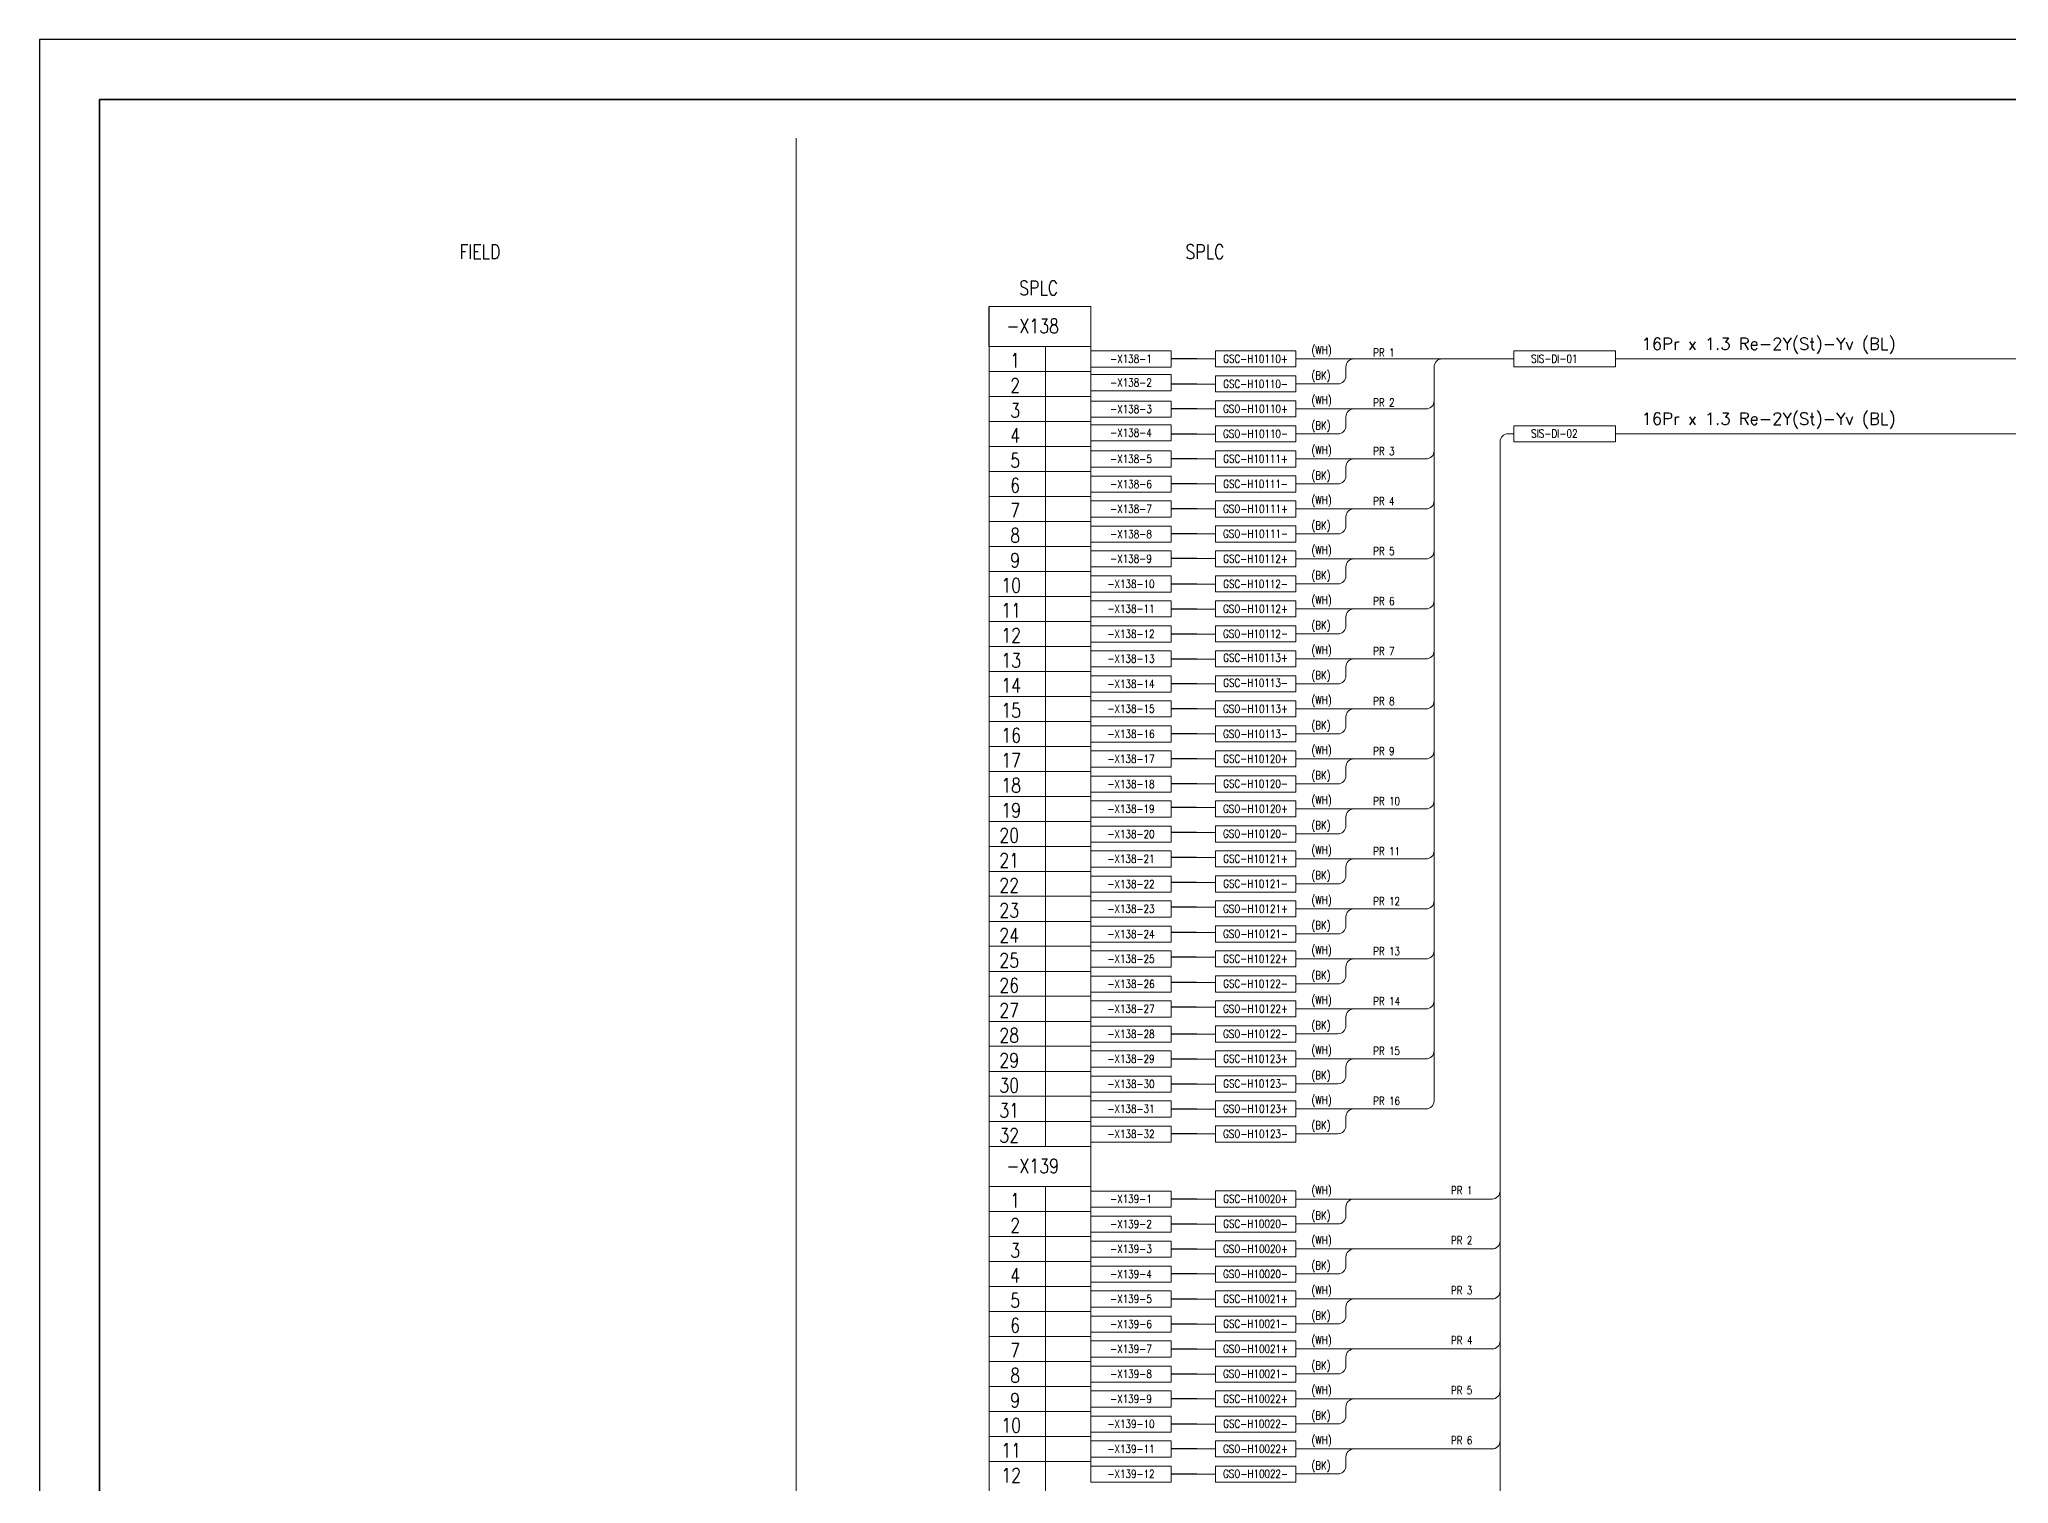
# Model space of a CAD drawing. Header units: millimetres. Extents: x -14942 to 24072, y -50285 to 2207.
# Drawn here: x 521.7 to 767.8, y -9349.3 to -9168.8 of the extents above; entities that cross this region are included whole.
import ezdxf
from ezdxf.enums import TextEntityAlignment as Align

# ---------------------------------------------------------------- set-up
doc = ezdxf.new("R2010")
doc.units = ezdxf.units.MM
doc.header["$MEASUREMENT"] = 0
doc.layers.get('0').update_dxf_attribs({"linetype": 'CONTINUOUS'})
for name, color, linetype in [('BEAM', 3, 'CONTINUOUS'), ('INSTRUMENT', 1, 'CONTINUOUS'), ('TEXT', 2, 'CONTINUOUS')]:
    doc.layers.add(name, color=color, linetype=linetype)
doc.styles.add('ROMANS', font='romans')

# ---------------------------------------------------------------- blocks, each defined once
blk = doc.blocks.new('FJB')
at = {"color": 7}
blk.add_lwpolyline([(0, 0), (0, 292.5), (-423, 292.5), (-423, 0)], close=True, dxfattribs=at)
blk.add_lwpolyline([(-415.5, 285), (-4.5, 285), (-4.5, 38.01), (-415.5, 38.01)], close=True)
at = {"color": 3}
blk.add_lwpolyline([(-4.5, 7.5), (-4.5, 285), (-415.5, 285), (-415.5, 7.5)], close=True, dxfattribs=at)

msp = doc.modelspace()

# ---------------------------------------------------------------- linework, layer by layer
at = {"layer": 'BEAM', "color": 7, "lineweight": 13, "ltscale": 0.3}
msp.add_line((616.26, -9411.88), (616.26, -9181.13), dxfattribs=at)
at = {"layer": 'INSTRUMENT', "color": 7}
for p, q in [((640.39, -9207.15), (640.39, -9202.15)), ((666.33, -9208.72), (663.12, -9208.72)), ((666.33, -9211.86), (663.12, -9211.86)), ((666.33, -9214.97), (663.12, -9214.97)), ((666.33, -9218.11), (663.12, -9218.11)), ((666.33, -9221.2), (663.12, -9221.2)), ((666.33, -9224.35), (663.12, -9224.35)), ((666.33, -9227.45), (663.12, -9227.45)), ((666.33, -9230.6), (663.12, -9230.6)), ((666.33, -9233.68), (663.12, -9233.68)), ((666.33, -9236.86), (663.12, -9236.86)), ((666.33, -9240), (663.12, -9240)), ((666.33, -9243.11), (663.12, -9243.11)), ((666.33, -9246.25), (663.12, -9246.25)), ((666.33, -9249.34), (663.12, -9249.34)), ((666.33, -9252.48), (663.12, -9252.48)), ((666.33, -9255.59), (663.12, -9255.59)), ((666.33, -9258.73), (663.12, -9258.73)), ((666.33, -9261.82), (663.12, -9261.82)), ((666.29, -9264.78), (663.09, -9264.78)), ((666.29, -9267.92), (663.09, -9267.92)), ((666.29, -9271.03), (663.09, -9271.03)), ((666.29, -9274.17), (663.09, -9274.17)), ((666.29, -9277.27), (663.09, -9277.27)), ((666.29, -9280.41), (663.09, -9280.41)), ((666.29, -9283.52), (663.09, -9283.52)), ((666.29, -9286.66), (663.09, -9286.66)), ((666.29, -9289.75), (663.09, -9289.75)), ((666.33, -9293.12), (663.12, -9293.12)), ((666.33, -9296.27), (663.12, -9296.27)), ((666.33, -9299.37), (663.12, -9299.37)), ((666.33, -9302.52), (663.12, -9302.52)), ((666.33, -9305.61), (663.12, -9305.61)), ((666.33, -9313.77), (663.12, -9313.77)), ((666.33, -9316.88), (663.12, -9316.88)), ((666.33, -9320.02), (663.12, -9320.02)), ((666.33, -9323.11), (663.12, -9323.11)), ((666.33, -9326.25), (663.12, -9326.25)), ((666.33, -9329.39), (663.12, -9329.39)), ((666.33, -9332.5), (663.12, -9332.5)), ((666.33, -9335.64), (663.12, -9335.64)), ((666.33, -9338.74), (663.12, -9338.74)), ((666.33, -9341.88), (663.12, -9341.88)), ((666.33, -9344.99), (663.12, -9344.99)), ((666.33, -9348.13), (663.12, -9348.13))]:
    msp.add_line(p, q, dxfattribs=at)
at = {"layer": 'INSTRUMENT', "color": 7, "lineweight": 13}
for p, q in [((640.39, -9207.15), (653.09, -9207.15)), ((640.39, -9207.15), (640.39, -9352.8)), ((647.41, -9207.15), (647.41, -9307.17)), ((653.09, -9207.15), (653.09, -9347.78)), ((666.33, -9208.72), (668.66, -9208.72)), ((678.7, -9208.72), (691.31, -9208.72)), ((684.97, -9210.84), (684.97, -9209.72)), ((691.31, -9208.72), (705.94, -9208.72)), ((695.98, -9209.72), (695.98, -9301.47)), ((718.64, -9208.7), (795.2, -9208.7)), ((653.09, -9210.28), (640.39, -9210.28)), ((666.33, -9211.86), (668.66, -9211.86)), ((678.7, -9211.84), (683.97, -9211.84)), ((640.39, -9213.4), (653.09, -9213.4)), ((653.09, -9213.4), (640.39, -9213.4)), ((666.33, -9214.97), (668.66, -9214.97)), ((678.7, -9214.97), (694.98, -9214.97)), ((653.09, -9216.53), (640.39, -9216.53)), ((684.97, -9217.09), (684.97, -9215.97)), ((640.39, -9219.65), (653.09, -9219.65)), ((653.09, -9219.65), (640.39, -9219.65)), ((666.33, -9218.11), (668.66, -9218.11)), ((678.7, -9218.09), (683.97, -9218.09)), ((704.23, -9226.47), (704.23, -9219.07)), ((705.23, -9218.07), (705.94, -9218.07)), ((718.64, -9218.07), (795.2, -9218.07)), ((666.33, -9221.2), (668.66, -9221.2)), ((678.7, -9221.22), (694.98, -9221.22)), ((684.97, -9223.34), (684.97, -9222.22)), ((653.09, -9222.78), (640.39, -9222.78)), ((666.33, -9224.35), (668.66, -9224.35)), ((678.7, -9224.34), (683.97, -9224.34)), ((653.09, -9225.9), (640.39, -9225.9)), ((640.39, -9225.9), (653.09, -9225.9)), ((704.23, -9338.97), (704.23, -9226.47)), ((653.09, -9229.03), (640.39, -9229.03)), ((666.33, -9227.45), (668.66, -9227.45)), ((678.7, -9227.47), (694.98, -9227.47)), ((684.97, -9229.59), (684.97, -9228.47)), ((640.39, -9232.15), (653.09, -9232.15)), ((653.09, -9232.15), (640.39, -9232.15)), ((666.33, -9230.6), (668.66, -9230.6)), ((678.7, -9230.59), (683.97, -9230.59)), ((666.33, -9233.68), (668.66, -9233.68)), ((678.7, -9233.72), (694.98, -9233.72)), ((653.09, -9235.28), (640.39, -9235.28)), ((666.33, -9236.86), (668.66, -9236.86)), ((678.7, -9236.84), (683.97, -9236.84)), ((684.97, -9235.84), (684.97, -9234.72)), ((653.09, -9238.4), (640.39, -9238.4)), ((640.39, -9238.4), (653.09, -9238.4)), ((653.09, -9241.53), (640.39, -9241.53)), ((666.33, -9240), (668.66, -9240)), ((678.7, -9239.97), (694.98, -9239.97)), ((684.97, -9242.09), (684.97, -9240.97)), ((666.33, -9243.11), (668.66, -9243.11)), ((678.7, -9243.09), (683.97, -9243.09)), ((653.09, -9244.65), (640.39, -9244.65)), ((640.39, -9244.65), (653.09, -9244.65)), ((647.41, -9244.65), (647.41, -9307.17)), ((666.33, -9246.25), (668.66, -9246.25)), ((678.7, -9246.22), (694.98, -9246.22)), ((653.09, -9247.78), (640.39, -9247.78)), ((666.33, -9249.34), (668.66, -9249.34)), ((678.7, -9249.34), (683.97, -9249.34)), ((684.97, -9248.34), (684.97, -9247.22)), ((640.39, -9250.9), (653.09, -9250.9)), ((653.09, -9250.9), (640.39, -9250.9)), ((640.39, -9254.03), (653.09, -9254.03)), ((653.09, -9254.03), (640.39, -9254.03)), ((666.33, -9252.48), (668.66, -9252.48)), ((678.7, -9252.47), (694.98, -9252.47)), ((684.97, -9254.59), (684.97, -9253.47)), ((666.33, -9255.59), (668.66, -9255.59)), ((678.7, -9255.59), (683.97, -9255.59)), ((640.39, -9257.15), (653.09, -9257.15)), ((653.09, -9257.15), (640.39, -9257.15)), ((666.33, -9258.73), (668.66, -9258.73)), ((678.7, -9258.72), (694.98, -9258.72)), ((653.09, -9260.28), (640.39, -9260.28)), ((684.97, -9260.84), (684.97, -9259.72)), ((640.39, -9263.4), (653.09, -9263.4)), ((653.09, -9263.4), (640.39, -9263.4)), ((666.33, -9261.82), (668.66, -9261.82)), ((678.7, -9261.84), (683.97, -9261.84)), ((653.09, -9266.53), (640.39, -9266.53)), ((666.29, -9264.78), (668.63, -9264.78)), ((678.7, -9264.97), (694.98, -9264.97)), ((684.97, -9267.09), (684.97, -9265.97)), ((666.29, -9267.92), (668.63, -9267.92)), ((678.7, -9268.09), (683.97, -9268.09)), ((640.39, -9269.65), (653.09, -9269.65)), ((653.09, -9269.65), (640.39, -9269.65)), ((666.29, -9271.03), (668.63, -9271.03)), ((678.7, -9271.22), (694.98, -9271.22)), ((653.09, -9272.78), (640.39, -9272.78)), ((684.97, -9273.34), (684.97, -9272.22)), ((653.09, -9275.9), (640.39, -9275.9)), ((640.39, -9275.9), (653.09, -9275.9)), ((666.29, -9274.17), (668.63, -9274.17)), ((678.7, -9274.34), (683.97, -9274.34)), ((666.29, -9277.27), (668.63, -9277.27)), ((678.7, -9277.47), (694.98, -9277.47)), ((684.97, -9279.59), (684.97, -9278.47)), ((653.09, -9279.03), (640.39, -9279.03)), ((666.29, -9280.41), (668.63, -9280.41)), ((678.7, -9280.59), (683.97, -9280.59)), ((640.39, -9282.15), (653.09, -9282.15)), ((653.09, -9282.15), (640.39, -9282.15)), ((666.29, -9283.52), (668.63, -9283.52)), ((678.7, -9283.72), (694.98, -9283.72)), ((653.09, -9285.28), (640.39, -9285.28)), ((684.97, -9285.84), (684.97, -9284.72)), ((653.09, -9288.4), (640.39, -9288.4)), ((640.39, -9288.4), (653.09, -9288.4)), ((666.29, -9286.66), (668.63, -9286.66)), ((678.7, -9286.84), (683.97, -9286.84)), ((666.29, -9289.75), (668.63, -9289.75)), ((678.7, -9289.97), (694.98, -9289.97)), ((684.97, -9292.09), (684.97, -9290.97)), ((653.09, -9291.53), (640.39, -9291.53)), ((666.33, -9293.12), (668.66, -9293.12)), ((678.7, -9293.09), (683.97, -9293.09)), ((653.09, -9294.65), (640.39, -9294.65)), ((640.39, -9294.65), (653.09, -9294.65)), ((678.7, -9296.22), (694.98, -9296.22)), ((653.09, -9297.78), (640.39, -9297.78)), ((666.33, -9296.27), (668.66, -9296.27)), ((684.97, -9298.34), (684.97, -9297.22)), ((640.39, -9300.9), (653.09, -9300.9)), ((653.09, -9300.9), (640.39, -9300.9)), ((666.33, -9299.37), (668.66, -9299.37)), ((678.7, -9299.34), (683.97, -9299.34)), ((666.33, -9302.52), (668.66, -9302.52)), ((678.7, -9302.47), (694.98, -9302.47)), ((684.97, -9304.59), (684.97, -9303.47)), ((640.39, -9304.03), (653.09, -9304.03)), ((653.09, -9304.03), (640.39, -9304.03)), ((666.33, -9305.61), (668.66, -9305.61)), ((678.7, -9305.59), (683.97, -9305.59)), ((640.39, -9307.17), (653.09, -9307.17)), ((653.09, -9307.17), (640.39, -9307.17)), ((640.39, -9312.17), (653.09, -9312.17)), ((653.09, -9312.17), (640.39, -9312.17)), ((647.41, -9312.17), (647.41, -9390.3)), ((647.41, -9312.17), (647.41, -9347.78)), ((704.23, -9312.74), (704.23, -9406.49)), ((640.39, -9315.3), (653.09, -9315.3)), ((653.09, -9315.3), (640.39, -9315.3)), ((666.33, -9313.77), (668.66, -9313.77)), ((678.7, -9313.74), (697.13, -9313.74)), ((684.97, -9315.86), (684.97, -9314.74)), ((697.13, -9313.74), (703.23, -9313.74)), ((666.33, -9316.88), (668.66, -9316.88)), ((678.7, -9316.86), (683.97, -9316.86)), ((653.09, -9318.42), (640.39, -9318.42)), ((666.33, -9320.02), (668.66, -9320.02)), ((678.7, -9319.99), (697.13, -9319.99)), ((697.13, -9319.99), (703.23, -9319.99)), ((640.39, -9321.55), (653.09, -9321.55)), ((653.09, -9321.55), (640.39, -9321.55)), ((666.33, -9323.11), (668.66, -9323.11)), ((678.7, -9323.11), (683.97, -9323.11)), ((684.97, -9322.11), (684.97, -9320.99)), ((653.09, -9324.67), (640.39, -9324.67)), ((653.09, -9327.8), (640.39, -9327.8)), ((640.39, -9327.8), (653.09, -9327.8)), ((666.33, -9326.25), (668.66, -9326.25)), ((678.7, -9326.24), (697.13, -9326.24)), ((684.97, -9328.36), (684.97, -9327.24)), ((697.13, -9326.24), (703.23, -9326.24)), ((666.33, -9329.39), (668.66, -9329.39)), ((678.7, -9329.36), (683.97, -9329.36)), ((653.09, -9330.92), (640.39, -9330.92)), ((666.33, -9332.5), (668.66, -9332.5)), ((678.7, -9332.49), (697.13, -9332.49)), ((697.13, -9332.49), (703.23, -9332.49)), ((653.09, -9334.05), (640.39, -9334.05)), ((640.39, -9334.05), (653.09, -9334.05)), ((684.97, -9334.61), (684.97, -9333.49)), ((653.09, -9337.17), (640.39, -9337.17)), ((666.33, -9335.64), (668.66, -9335.64)), ((678.7, -9335.61), (683.97, -9335.61)), ((640.39, -9340.3), (653.09, -9340.3)), ((653.09, -9340.3), (640.39, -9340.3)), ((666.33, -9338.74), (668.66, -9338.74)), ((678.7, -9338.74), (697.13, -9338.74)), ((684.97, -9340.86), (684.97, -9339.74)), ((697.13, -9338.74), (703.23, -9338.74)), ((666.33, -9341.88), (668.66, -9341.88)), ((678.7, -9341.86), (683.97, -9341.86)), ((640.39, -9343.42), (653.09, -9343.42)), ((653.09, -9343.42), (640.39, -9343.42)), ((640.39, -9343.42), (653.09, -9343.42)), ((653.09, -9343.42), (640.39, -9343.42)), ((640.39, -9343.42), (653.09, -9343.42)), ((653.09, -9343.42), (640.39, -9343.42)), ((640.39, -9343.42), (653.09, -9343.42)), ((653.09, -9343.42), (640.39, -9343.42)), ((640.39, -9343.42), (653.09, -9343.42)), ((653.09, -9343.42), (640.39, -9343.42)), ((666.33, -9344.99), (668.66, -9344.99)), ((678.7, -9344.99), (697.13, -9344.99)), ((697.13, -9344.99), (703.23, -9344.99)), ((653.09, -9346.55), (640.39, -9346.55)), ((684.97, -9347.11), (684.97, -9345.99)), ((666.33, -9348.13), (668.66, -9348.13)), ((678.7, -9348.11), (683.97, -9348.11))]:
    msp.add_line(p, q, dxfattribs=at)
for points in [[(529.21, -9176.27), (940.21, -9176.27), (940.21, -9423.25), (529.21, -9423.25)], [(640.39, -9207.15), (653.09, -9207.15), (653.09, -9202.15), (640.39, -9202.15)], [(653.09, -9207.71), (663.12, -9207.71), (663.12, -9209.73), (653.09, -9209.73)], [(668.66, -9207.69), (678.7, -9207.69), (678.7, -9209.71), (668.66, -9209.71)], [(705.94, -9207.69), (718.64, -9207.69), (718.64, -9209.71), (705.94, -9209.71)], [(653.09, -9210.68), (663.12, -9210.68), (663.12, -9212.69), (653.09, -9212.69)], [(668.66, -9210.83), (678.7, -9210.83), (678.7, -9212.85), (668.66, -9212.85)], [(653.09, -9213.99), (663.12, -9213.99), (663.12, -9216), (653.09, -9216)], [(668.66, -9213.94), (678.7, -9213.94), (678.7, -9215.96), (668.66, -9215.96)], [(653.09, -9216.95), (663.12, -9216.95), (663.12, -9218.97), (653.09, -9218.97)], [(668.66, -9217.08), (678.7, -9217.08), (678.7, -9219.1), (668.66, -9219.1)], [(705.94, -9217.06), (718.64, -9217.06), (718.64, -9219.08), (705.94, -9219.08)], [(653.09, -9220.22), (663.12, -9220.22), (663.12, -9222.24), (653.09, -9222.24)], [(668.66, -9220.21), (678.7, -9220.21), (678.7, -9222.23), (668.66, -9222.23)], [(653.09, -9223.37), (663.12, -9223.37), (663.12, -9225.38), (653.09, -9225.38)], [(668.66, -9223.35), (678.7, -9223.35), (678.7, -9225.37), (668.66, -9225.37)], [(653.09, -9226.47), (663.12, -9226.47), (663.12, -9228.49), (653.09, -9228.49)], [(668.66, -9226.46), (678.7, -9226.46), (678.7, -9228.48), (668.66, -9228.48)], [(653.09, -9229.62), (663.12, -9229.62), (663.12, -9231.63), (653.09, -9231.63)], [(668.66, -9229.6), (678.7, -9229.6), (678.7, -9231.62), (668.66, -9231.62)], [(653.09, -9232.7), (663.12, -9232.7), (663.12, -9234.72), (653.09, -9234.72)], [(668.66, -9232.69), (678.7, -9232.69), (678.7, -9234.71), (668.66, -9234.71)], [(653.09, -9235.85), (663.12, -9235.85), (663.12, -9237.86), (653.09, -9237.86)], [(668.66, -9235.83), (678.7, -9235.83), (678.7, -9237.85), (668.66, -9237.85)], [(653.09, -9238.95), (663.12, -9238.95), (663.12, -9240.97), (653.09, -9240.97)], [(668.66, -9238.94), (678.7, -9238.94), (678.7, -9240.96), (668.66, -9240.96)], [(668.66, -9242.08), (678.7, -9242.08), (678.7, -9244.1), (668.66, -9244.1)], [(653.09, -9242.1), (663.12, -9242.1), (663.12, -9244.11), (653.09, -9244.11)], [(653.09, -9245.2), (663.12, -9245.2), (663.12, -9247.22), (653.09, -9247.22)], [(668.66, -9245.19), (678.7, -9245.19), (678.7, -9247.21), (668.66, -9247.21)], [(653.09, -9248.35), (663.12, -9248.35), (663.12, -9250.36), (653.09, -9250.36)], [(668.66, -9248.33), (678.7, -9248.33), (678.7, -9250.35), (668.66, -9250.35)], [(653.09, -9251.45), (663.12, -9251.45), (663.12, -9253.47), (653.09, -9253.47)], [(668.66, -9251.44), (678.7, -9251.44), (678.7, -9253.46), (668.66, -9253.46)], [(653.09, -9254.6), (663.12, -9254.6), (663.12, -9256.61), (653.09, -9256.61)], [(668.66, -9254.58), (678.7, -9254.58), (678.7, -9256.6), (668.66, -9256.6)], [(653.09, -9257.72), (663.12, -9257.72), (663.12, -9259.74), (653.09, -9259.74)], [(668.66, -9257.71), (678.7, -9257.71), (678.7, -9259.73), (668.66, -9259.73)], [(653.09, -9260.87), (663.12, -9260.87), (663.12, -9262.88), (653.09, -9262.88)], [(668.66, -9260.85), (678.7, -9260.85), (678.7, -9262.87), (668.66, -9262.87)], [(653.09, -9263.97), (663.12, -9263.97), (663.12, -9265.99), (653.09, -9265.99)], [(668.66, -9263.96), (678.7, -9263.96), (678.7, -9265.98), (668.66, -9265.98)], [(653.09, -9267.12), (663.12, -9267.12), (663.12, -9269.13), (653.09, -9269.13)], [(668.66, -9267.1), (678.7, -9267.1), (678.7, -9269.12), (668.66, -9269.12)], [(653.09, -9270.22), (663.12, -9270.22), (663.12, -9272.24), (653.09, -9272.24)], [(668.66, -9270.21), (678.7, -9270.21), (678.7, -9272.23), (668.66, -9272.23)], [(653.09, -9273.37), (663.12, -9273.37), (663.12, -9275.38), (653.09, -9275.38)], [(668.66, -9273.35), (678.7, -9273.35), (678.7, -9275.37), (668.66, -9275.37)], [(653.09, -9276.47), (663.12, -9276.47), (663.12, -9278.49), (653.09, -9278.49)], [(668.66, -9276.46), (678.7, -9276.46), (678.7, -9278.48), (668.66, -9278.48)], [(653.09, -9279.62), (663.12, -9279.62), (663.12, -9281.63), (653.09, -9281.63)], [(668.66, -9279.6), (678.7, -9279.6), (678.7, -9281.62), (668.66, -9281.62)], [(653.09, -9282.72), (663.12, -9282.72), (663.12, -9284.74), (653.09, -9284.74)], [(668.66, -9282.71), (678.7, -9282.71), (678.7, -9284.73), (668.66, -9284.73)], [(653.09, -9285.87), (663.12, -9285.87), (663.12, -9287.88), (653.09, -9287.88)], [(668.66, -9285.85), (678.7, -9285.85), (678.7, -9287.87), (668.66, -9287.87)], [(653.09, -9288.97), (663.12, -9288.97), (663.12, -9290.99), (653.09, -9290.99)], [(668.66, -9288.96), (678.7, -9288.96), (678.7, -9290.98), (668.66, -9290.98)], [(653.09, -9292.12), (663.12, -9292.12), (663.12, -9294.13), (653.09, -9294.13)], [(668.66, -9292.1), (678.7, -9292.1), (678.7, -9294.12), (668.66, -9294.12)], [(653.09, -9295.22), (663.12, -9295.22), (663.12, -9297.24), (653.09, -9297.24)], [(668.66, -9295.21), (678.7, -9295.21), (678.7, -9297.23), (668.66, -9297.23)], [(653.09, -9298.37), (663.12, -9298.37), (663.12, -9300.38), (653.09, -9300.38)], [(668.66, -9298.35), (678.7, -9298.35), (678.7, -9300.37), (668.66, -9300.37)], [(653.09, -9301.47), (663.12, -9301.47), (663.12, -9303.49), (653.09, -9303.49)], [(668.66, -9301.46), (678.7, -9301.46), (678.7, -9303.48), (668.66, -9303.48)], [(653.09, -9304.62), (663.12, -9304.62), (663.12, -9306.63), (653.09, -9306.63)], [(668.66, -9304.6), (678.7, -9304.6), (678.7, -9306.62), (668.66, -9306.62)], [(640.39, -9312.17), (653.09, -9312.17), (653.09, -9307.17), (640.39, -9307.17)], [(653.09, -9312.74), (663.12, -9312.74), (663.12, -9314.76), (653.09, -9314.76)], [(668.66, -9312.73), (678.7, -9312.73), (678.7, -9314.74), (668.66, -9314.74)], [(653.09, -9315.88), (663.12, -9315.88), (663.12, -9317.9), (653.09, -9317.9)], [(668.66, -9315.87), (678.7, -9315.87), (678.7, -9317.89), (668.66, -9317.89)], [(653.09, -9318.99), (663.12, -9318.99), (663.12, -9321.01), (653.09, -9321.01)], [(668.66, -9318.98), (678.7, -9318.98), (678.7, -9320.99), (668.66, -9320.99)], [(653.09, -9322.13), (663.12, -9322.13), (663.12, -9324.15), (653.09, -9324.15)], [(668.66, -9322.12), (678.7, -9322.12), (678.7, -9324.14), (668.66, -9324.14)], [(653.09, -9325.24), (663.12, -9325.24), (663.12, -9327.26), (653.09, -9327.26)], [(668.66, -9325.23), (678.7, -9325.23), (678.7, -9327.24), (668.66, -9327.24)], [(653.09, -9328.38), (663.12, -9328.38), (663.12, -9330.4), (653.09, -9330.4)], [(668.66, -9328.37), (678.7, -9328.37), (678.7, -9330.39), (668.66, -9330.39)], [(653.09, -9331.49), (663.12, -9331.49), (663.12, -9333.51), (653.09, -9333.51)], [(668.66, -9331.48), (678.7, -9331.48), (678.7, -9333.49), (668.66, -9333.49)], [(653.09, -9334.62), (663.12, -9334.62), (663.12, -9336.63), (653.09, -9336.63)], [(668.66, -9334.62), (678.7, -9334.62), (678.7, -9336.64), (668.66, -9336.64)], [(653.09, -9337.74), (663.12, -9337.74), (663.12, -9339.76), (653.09, -9339.76)], [(668.66, -9337.73), (678.7, -9337.73), (678.7, -9339.74), (668.66, -9339.74)], [(653.09, -9340.87), (663.12, -9340.87), (663.12, -9342.88), (653.09, -9342.88)], [(668.66, -9340.87), (678.7, -9340.87), (678.7, -9342.89), (668.66, -9342.89)], [(653.09, -9343.99), (663.12, -9343.99), (663.12, -9346.01), (653.09, -9346.01)], [(668.66, -9343.98), (678.7, -9343.98), (678.7, -9345.99), (668.66, -9345.99)], [(653.09, -9347.12), (663.12, -9347.12), (663.12, -9349.13), (653.09, -9349.13)], [(668.66, -9347.12), (678.7, -9347.12), (678.7, -9349.14), (668.66, -9349.14)]]:
    msp.add_lwpolyline(points, close=True, dxfattribs=at)
for centre, start, end in [((685.97, -9209.72), 90, 180), ((696.98, -9209.72), 90, 180), ((683.97, -9210.84), 270, 0), ((685.97, -9215.97), 90, 180), ((694.98, -9213.97), 270, 0), ((683.97, -9217.09), 270, 0), ((705.23, -9219.07), 90, 180), ((685.97, -9222.22), 90, 180), ((694.98, -9220.22), 270, 0), ((683.97, -9223.34), 270, 0), ((694.98, -9226.47), 270, 0), ((683.97, -9229.59), 270, 0), ((685.97, -9228.47), 90, 180), ((685.97, -9234.72), 90, 180), ((694.98, -9232.72), 270, 0), ((683.97, -9235.84), 270, 0), ((694.98, -9238.97), 270, 0), ((685.97, -9240.97), 90, 180), ((683.97, -9242.09), 270, 0), ((685.97, -9247.22), 90, 180), ((694.98, -9245.22), 270, 0), ((683.97, -9248.34), 270, 0), ((694.98, -9251.47), 270, 0), ((685.97, -9253.47), 90, 180), ((683.97, -9254.59), 270, 0), ((685.97, -9259.72), 90, 180), ((694.98, -9257.72), 270, 0), ((683.97, -9260.84), 270, 0), ((694.98, -9263.97), 270, 0), ((685.97, -9265.97), 90, 180), ((683.97, -9267.09), 270, 0), ((685.97, -9272.22), 90, 180), ((694.98, -9270.22), 270, 0), ((683.97, -9273.34), 270, 0), ((694.98, -9276.47), 270, 0), ((685.97, -9278.47), 90, 180), ((683.97, -9279.59), 270, 0), ((685.97, -9284.72), 90, 180), ((694.98, -9282.72), 270, 0), ((683.97, -9285.84), 270, 0), ((685.97, -9290.97), 90, 180), ((694.98, -9288.97), 270, 0), ((683.97, -9292.09), 270, 0), ((685.97, -9297.22), 90, 180), ((694.98, -9295.22), 270, 0), ((683.97, -9298.34), 270, 0), ((685.97, -9303.47), 90, 180), ((694.98, -9301.47), 270, 0), ((683.97, -9304.59), 270, 0), ((703.23, -9312.74), 270, 0), ((683.97, -9315.86), 270, 0), ((685.97, -9314.74), 90, 180), ((685.97, -9320.99), 90, 180), ((703.23, -9318.99), 270, 0), ((683.97, -9322.11), 270, 0), ((703.23, -9325.24), 270, 0), ((685.97, -9327.24), 90, 180), ((683.97, -9328.36), 270, 0), ((685.97, -9333.49), 90, 180), ((703.23, -9331.49), 270, 0), ((683.97, -9334.61), 270, 0), ((703.23, -9337.74), 270, 0), ((685.97, -9339.74), 90, 180), ((683.97, -9340.86), 270, 0), ((685.97, -9345.99), 90, 180), ((703.23, -9343.99), 270, 0), ((683.97, -9347.11), 270, 0)]:
    msp.add_arc(centre, 1, start, end, dxfattribs=at)

# ---------------------------------------------------------------- block references
msp.add_blockref('FJB', (944.71, -9461.27), dxfattribs=at)

# ---------------------------------------------------------------- texts
at = {"layer": 'TEXT', "color": 7, "lineweight": 13, "style": 'ROMANS', "width": 0.8}
for s, height, p in [('FIELD', 1.8, (574.2, -9196.21)), ('SPLC', 1.8, (664.92, -9196.21)), ('-X138', 1.8, (642.57, -9205.49)), ('(WH)', 1, (680.66, -9208.12)), ('PR 1', 1, (688.37, -9208.42)), ('1', 1.8, (643.02, -9209.8)), ('(BK)', 1, (680.66, -9211.27)), ('SIS-DI-01', 1, (708.11, -9209.19)), ('2', 1.8, (643.02, -9212.92)), ('3', 1.8, (643.02, -9216.05)), ('(WH)', 1, (680.66, -9214.37)), ('PR 2', 1, (688.37, -9214.67)), ('4', 1.8, (643.02, -9219.17)), ('(BK)', 1, (680.66, -9217.52)), ('(WH)', 1, (680.66, -9220.62)), ('PR 3', 1, (688.37, -9220.74)), ('SIS-DI-02', 1, (708.11, -9218.54)), ('5', 1.8, (643.02, -9222.3)), ('6', 1.8, (643.02, -9225.42)), ('(BK)', 1, (680.66, -9223.77)), ('7', 1.8, (643.02, -9228.55)), ('(WH)', 1, (680.66, -9226.87)), ('PR 4', 1, (688.37, -9226.99)), ('(BK)', 1, (680.66, -9230.02)), ('8', 1.8, (643.02, -9231.67)), ('(WH)', 1, (680.66, -9233.12)), ('PR 5', 1, (688.37, -9233.24)), ('9', 1.8, (643.02, -9234.8)), ('10', 1.8, (641.9, -9237.92)), ('(BK)', 1, (680.66, -9236.27)), ('11', 1.8, (641.9, -9241.05)), ('(WH)', 1, (680.66, -9239.37)), ('PR 6', 1, (688.37, -9239.49)), ('(BK)', 1, (680.66, -9242.52)), ('12', 1.8, (641.9, -9244.17)), ('(WH)', 1, (680.66, -9245.62)), ('13', 1.8, (641.9, -9247.3)), ('PR 7', 1, (688.37, -9245.74)), ('14', 1.8, (641.9, -9250.42)), ('(BK)', 1, (680.66, -9248.77)), ('15', 1.8, (641.9, -9253.55)), ('(WH)', 1, (680.66, -9251.87)), ('PR 8', 1, (688.37, -9251.99)), ('(BK)', 1, (680.66, -9255.02)), ('16', 1.8, (641.9, -9256.67)), ('17', 1.8, (641.9, -9259.8)), ('(WH)', 1, (680.66, -9258.12)), ('PR 9', 1, (688.37, -9258.24)), ('18', 1.8, (641.9, -9262.92)), ('(BK)', 1, (680.66, -9261.27)), ('(WH)', 1, (680.66, -9264.37)), ('PR 10', 1, (688.37, -9264.49)), ('19', 1.8, (641.9, -9266.05)), ('(BK)', 1, (680.66, -9267.52)), ('20', 1.8, (641.66, -9269.17)), ('21', 1.8, (641.66, -9272.3)), ('(WH)', 1, (680.66, -9270.62)), ('PR 11', 1, (688.37, -9270.76)), ('22', 1.8, (641.66, -9275.42)), ('(BK)', 1, (680.66, -9273.77)), ('(WH)', 1, (680.66, -9276.87)), ('PR 12', 1, (688.37, -9277.01)), ('23', 1.8, (641.66, -9278.55)), ('(BK)', 1, (680.66, -9280.02)), ('24', 1.8, (641.66, -9281.67)), ('25', 1.8, (641.66, -9284.8)), ('(WH)', 1, (680.66, -9283.12)), ('PR 13', 1, (688.37, -9283.26)), ('26', 1.8, (641.66, -9287.92)), ('(BK)', 1, (680.66, -9286.27)), ('(WH)', 1, (680.66, -9289.37)), ('PR 14', 1, (688.37, -9289.51)), ('27', 1.8, (641.66, -9291.05)), ('28', 1.8, (641.66, -9294.17)), ('(BK)', 1, (680.66, -9292.52)), ('29', 1.8, (641.66, -9297.3)), ('(WH)', 1, (680.66, -9295.62)), ('PR 15', 1, (688.37, -9295.72)), ('30', 1.8, (641.66, -9300.42)), ('(BK)', 1, (680.66, -9298.77)), ('(WH)', 1, (680.66, -9301.87)), ('PR 16', 1, (688.37, -9301.97)), ('31', 1.8, (641.66, -9303.55)), ('32', 1.8, (641.66, -9306.67)), ('(BK)', 1, (680.66, -9305.02)), ('-X139', 1.8, (642.57, -9310.51)), ('1', 1.8, (643.02, -9314.82)), ('(WH)', 1, (680.66, -9313.14)), ('PR 1', 1, (698.09, -9313.15)), ('(BK)', 1, (680.66, -9316.29)), ('2', 1.8, (643.02, -9317.94)), ('(WH)', 1, (680.66, -9319.39)), ('3', 1.8, (643.02, -9321.07)), ('PR 2', 1, (698.09, -9319.4)), ('4', 1.8, (643.02, -9324.19)), ('(BK)', 1, (680.66, -9322.54)), ('5', 1.8, (643.02, -9327.32)), ('(WH)', 1, (680.66, -9325.64)), ('PR 3', 1, (698.09, -9325.65)), ('(BK)', 1, (680.66, -9328.79)), ('6', 1.8, (643.02, -9330.44)), ('7', 1.8, (643.02, -9333.57)), ('(WH)', 1, (680.66, -9331.89)), ('PR 4', 1, (698.09, -9331.9)), ('8', 1.8, (643.02, -9336.69)), ('(BK)', 1, (680.66, -9335.04)), ('9', 1.8, (643.02, -9339.82)), ('(WH)', 1, (680.66, -9338.14)), ('PR 5', 1, (698.09, -9338.15)), ('(BK)', 1, (680.66, -9341.29)), ('10', 1.8, (641.9, -9342.94)), ('11', 1.8, (641.9, -9346.07)), ('(WH)', 1, (680.66, -9344.39)), ('PR 6', 1, (698.09, -9344.4)), ('12', 1.8, (641.9, -9349.19)), ('(BK)', 1, (680.66, -9347.54))]:
    msp.add_text(s, height=height, dxfattribs=at).set_placement(p)
for s, height, p in [('SPLC', 1.8, (646.58, -9199.84)), ('-X138-1', 1, (658.11, -9208.7)), ('GSC-H10110+', 1, (673.68, -9208.7)), ('-X138-2', 1, (658.11, -9211.67)), ('GSC-H10110-', 1, (673.68, -9211.84)), ('-X138-3', 1, (658.11, -9214.98)), ('GSO-H10110+', 1, (673.68, -9214.95)), ('-X138-4', 1, (658.11, -9217.94)), ('GSO-H10110-', 1, (673.68, -9218.07)), ('-X138-5', 1, (658.11, -9221.21)), ('GSC-H10111+', 1, (673.68, -9221.2)), ('-X138-6', 1, (658.11, -9224.36)), ('GSC-H10111-', 1, (673.68, -9224.34)), ('-X138-7', 1, (658.11, -9227.46)), ('GSO-H10111+', 1, (673.68, -9227.45)), ('-X138-8', 1, (658.11, -9230.61)), ('GSO-H10111-', 1, (673.68, -9230.57)), ('-X138-9', 1, (658.11, -9233.69)), ('GSC-H10112+', 1, (673.68, -9233.7)), ('-X138-10', 1, (658.11, -9236.84)), ('GSC-H10112-', 1, (673.68, -9236.84)), ('-X138-11', 1, (658.11, -9239.94)), ('GSO-H10112+', 1, (673.68, -9239.95)), ('-X138-12', 1, (658.11, -9243.09)), ('GSO-H10112-', 1, (673.68, -9243.07)), ('-X138-13', 1, (658.11, -9246.19)), ('GSC-H10113+', 1, (673.68, -9246.08)), ('-X138-14', 1, (658.11, -9249.34)), ('GSC-H10113-', 1, (673.68, -9249.21)), ('-X138-15', 1, (658.11, -9252.44)), ('GSO-H10113+', 1, (673.68, -9252.45)), ('-X138-16', 1, (658.11, -9255.59)), ('GSO-H10113-', 1, (673.68, -9255.59)), ('-X138-17', 1, (658.11, -9258.71)), ('GSC-H10120+', 1, (673.68, -9258.7)), ('-X138-18', 1, (658.11, -9261.86)), ('GSC-H10120-', 1, (673.68, -9261.82)), ('-X138-19', 1, (658.11, -9264.96)), ('GSO-H10120+', 1, (673.68, -9264.95)), ('-X138-20', 1, (658.11, -9268.11)), ('GSO-H10120-', 1, (673.68, -9268.07)), ('-X138-21', 1, (658.11, -9271.21)), ('GSC-H10121+', 1, (673.68, -9271.2)), ('-X138-22', 1, (658.11, -9274.36)), ('GSC-H10121-', 1, (673.68, -9274.32)), ('-X138-23', 1, (658.11, -9277.46)), ('GSO-H10121+', 1, (673.68, -9277.45)), ('-X138-24', 1, (658.11, -9280.61)), ('GSO-H10121-', 1, (673.68, -9280.59)), ('-X138-25', 1, (658.11, -9283.71)), ('GSC-H10122+', 1, (673.68, -9283.7)), ('-X138-26', 1, (658.11, -9286.86)), ('GSC-H10122-', 1, (673.68, -9286.82)), ('-X138-27', 1, (658.11, -9289.96)), ('GSO-H10122+', 1, (673.68, -9289.95)), ('-X138-28', 1, (658.11, -9293.11)), ('GSO-H10122-', 1, (673.68, -9293.09)), ('-X138-29', 1, (658.11, -9296.21)), ('GSC-H10123+', 1, (673.68, -9296.2)), ('-X138-30', 1, (658.11, -9299.36)), ('GSC-H10123-', 1, (673.68, -9299.32)), ('-X138-31', 1, (658.11, -9302.46)), ('GSO-H10123+', 1, (673.68, -9302.45)), ('-X138-32', 1, (658.11, -9305.61)), ('GSO-H10123-', 1, (673.68, -9305.59)), ('-X139-1', 1, (658.11, -9313.73)), ('GSC-H10020+', 1, (673.68, -9313.72)), ('-X139-2', 1, (658.11, -9316.87)), ('GSC-H10020-', 1, (673.68, -9316.84)), ('-X139-3', 1, (658.11, -9319.98)), ('GSO-H10020+', 1, (673.68, -9319.97)), ('-X139-4', 1, (658.11, -9323.12)), ('GSO-H10020-', 1, (673.68, -9323.11)), ('-X139-5', 1, (658.11, -9326.23)), ('GSC-H10021+', 1, (673.68, -9326.22)), ('-X139-6', 1, (658.11, -9329.37)), ('GSC-H10021-', 1, (673.68, -9329.34)), ('-X139-7', 1, (658.11, -9332.48)), ('GSO-H10021+', 1, (673.68, -9332.47)), ('-X139-8', 1, (658.11, -9335.61)), ('GSO-H10021-', 1, (673.68, -9335.59)), ('-X139-9', 1, (658.11, -9338.73)), ('GSC-H10022+', 1, (673.68, -9338.72)), ('-X139-10', 1, (658.11, -9341.86)), ('GSC-H10022-', 1, (673.68, -9341.84)), ('-X139-11', 1, (658.11, -9344.98)), ('GSO-H10022+', 1, (673.68, -9344.97)), ('-X139-12', 1, (658.11, -9348.11)), ('GSO-H10022-', 1, (673.68, -9348.09))]:
    msp.add_text(s, height=height, dxfattribs=at).set_placement(p, align=Align.MIDDLE_CENTER)
at = {"layer": 'TEXT', "color": 7, "lineweight": 13, "style": 'ROMANS'}
for p in [(721.91, -9207.57), (721.91, -9216.94)]:
    msp.add_text('16Pr x 1.3 Re-2Y(St)-Yv (BL)', height=1.5, dxfattribs=at).set_placement(p)

doc.saveas('drawing.dxf')
